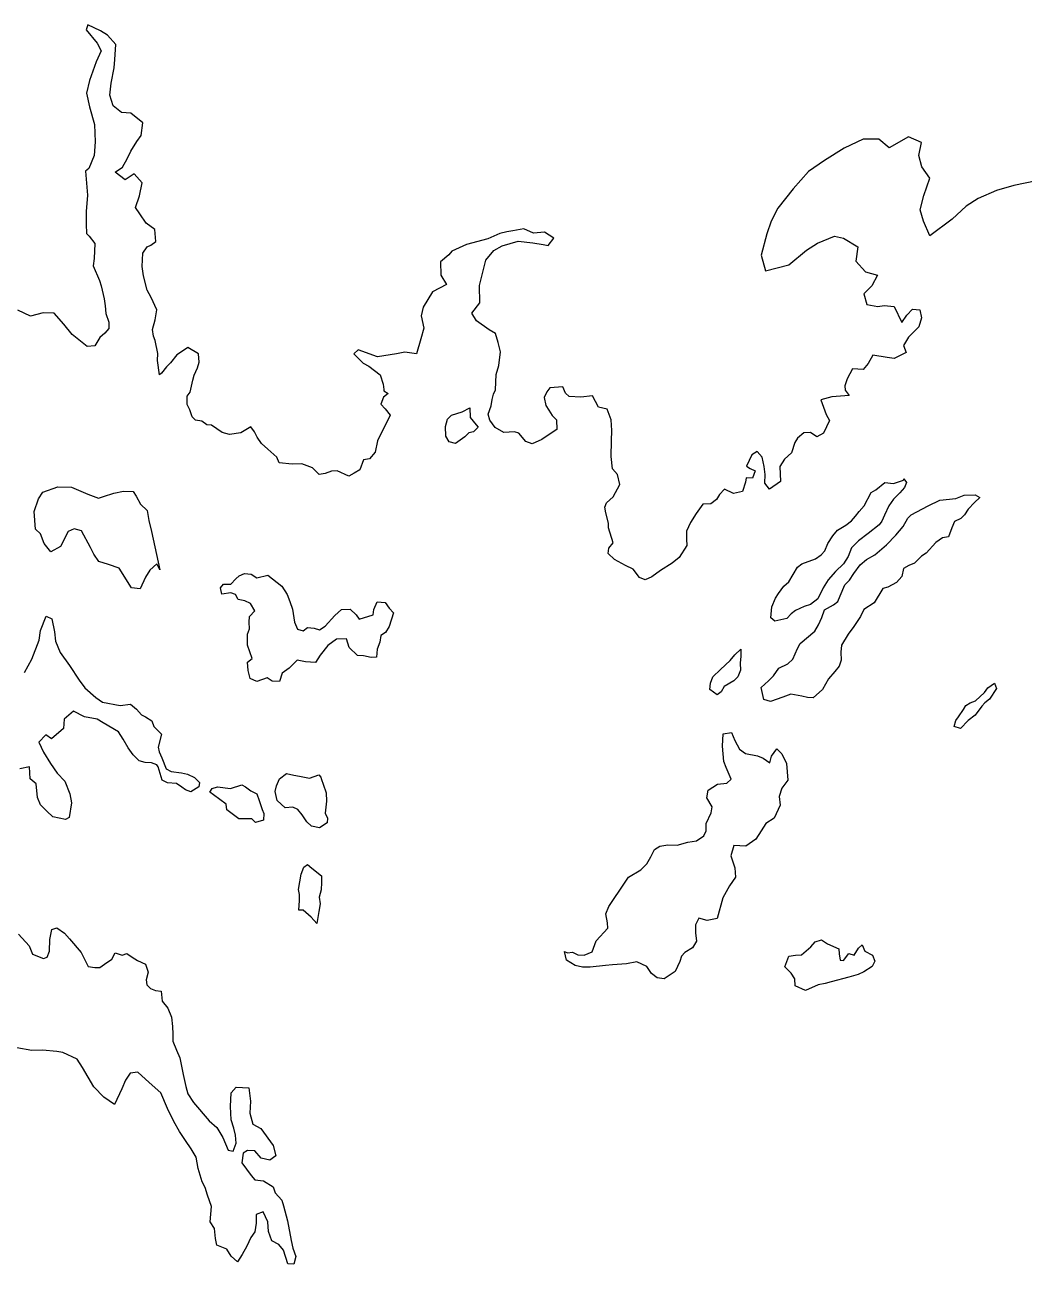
# Model space of a CAD drawing. Header units: inches. Extents: x 33.9 to 41.9, y -4.8 to 5.4.
# Drawn here: x 40.741 to 40.8079, y -2.3086 to -2.2257 of the extents above; entities that cross this region are included whole.
import ezdxf

# ---------------------------------------------------------------- set-up
doc = ezdxf.new("R2010")
doc.units = ezdxf.units.IN
doc.header["$MEASUREMENT"] = 0
doc.layers.add('Counties', color=7, linetype='Continuous')

msp = doc.modelspace()

# ---------------------------------------------------------------- linework, layer by layer
at = {"layer": 'Counties'}
for points in [[(40.808668, -2.236113), (40.807158, -2.236412), (40.80599, -2.236757), (40.804777, -2.237293), (40.803968, -2.237808), (40.803041, -2.238678), (40.801535, -2.239784), (40.801111, -2.238817), (40.80089, -2.238049), (40.80113, -2.237089), (40.801527, -2.235931), (40.801001, -2.235182), (40.800791, -2.234413), (40.800985, -2.233553), (40.800104, -2.233175), (40.798822, -2.23391), (40.798124, -2.23333), (40.797083, -2.233332), (40.795801, -2.233921), (40.794489, -2.234755), (40.793413, -2.235479), (40.792398, -2.236656), (40.791361, -2.237942), (40.790926, -2.238811), (40.790632, -2.239662), (40.790247, -2.241074), (40.790533, -2.24213), (40.792112, -2.241739), (40.793287, -2.240744), (40.79402, -2.240273), (40.79516, -2.239819), (40.795755, -2.239944), (40.796721, -2.240532), (40.796595, -2.241489), (40.797228, -2.242195), (40.798029, -2.24242), (40.797663, -2.243126), (40.797125, -2.243677), (40.797323, -2.244383), (40.798067, -2.244526), (40.798491, -2.244453), (40.799143, -2.244507), (40.799658, -2.245592), (40.79999, -2.245104), (40.800367, -2.244705), (40.800859, -2.24474), (40.800974, -2.245283), (40.800791, -2.24588), (40.800116, -2.246569), (40.799776, -2.24712), (40.799959, -2.247589), (40.799158, -2.248007), (40.798689, -2.247934), (40.797716, -2.247765), (40.797422, -2.248335), (40.797079, -2.248734), (40.79637, -2.248688), (40.796015, -2.24935), (40.795843, -2.249821), (40.795874, -2.250109), (40.796129, -2.250479), (40.794977, -2.250553), (40.794252, -2.250763), (40.794607, -2.251747), (40.794825, -2.252136), (40.79442, -2.252987), (40.79397, -2.253231), (40.793562, -2.252953), (40.793116, -2.252979), (40.792685, -2.253332), (40.792509, -2.253613), (40.792273, -2.254311), (40.791807, -2.254736), (40.791502, -2.255215), (40.79154, -2.256227), (40.790815, -2.256727), (40.790491, -2.256338), (40.790529, -2.255751), (40.790453, -2.255217), (40.790327, -2.254593), (40.789984, -2.254213), (40.789637, -2.25444), (40.789274, -2.25519), (40.789507, -2.255362), (40.789858, -2.255516), (40.789667, -2.256004), (40.789255, -2.255978), (40.789198, -2.256275), (40.788992, -2.256891), (40.788401, -2.257019), (40.787794, -2.256731), (40.787455, -2.257084), (40.787271, -2.257427), (40.786894, -2.257727), (40.786356, -2.257746), (40.78591, -2.258369), (40.785528, -2.258957), (40.785254, -2.259546), (40.78525, -2.260088), (40.785288, -2.260504), (40.784765, -2.261318), (40.784288, -2.26169), (40.783518, -2.26218), (40.782938, -2.262606), (40.782499, -2.262804), (40.782114, -2.262642), (40.781683, -2.2621), (40.781172, -2.261848), (40.780439, -2.26145), (40.780024, -2.261045), (40.780058, -2.260674), (40.78034, -2.260321), (40.780043, -2.259335), (40.780043, -2.259001), (40.779848, -2.258331), (40.779791, -2.257942), (40.779894, -2.257645), (40.780359, -2.257256), (40.780787, -2.256422), (40.780649, -2.255753), (40.780294, -2.255383), (40.780218, -2.254551), (40.780241, -2.253502), (40.78026, -2.252806), (40.780214, -2.2521), (40.779947, -2.251387), (40.779371, -2.251242), (40.778967, -2.250502), (40.778181, -2.250584), (40.777414, -2.25053), (40.777155, -2.250322), (40.776979, -2.249897), (40.776114, -2.249952), (40.775908, -2.250233), (40.775736, -2.250614), (40.775846, -2.251139), (40.776041, -2.251463), (40.776258, -2.251806), (40.776567, -2.252096), (40.77659, -2.252747), (40.776007, -2.253136), (40.775583, -2.253416), (40.774931, -2.253708), (40.774515, -2.253553), (40.774027, -2.253002), (40.773737, -2.252913), (40.773027, -2.252941), (40.772444, -2.252615), (40.772097, -2.252129), (40.771978, -2.25172), (40.772177, -2.251152), (40.772253, -2.250744), (40.772333, -2.250374), (40.77247, -2.250101), (40.772516, -2.249071), (40.772699, -2.248474), (40.77281, -2.247541), (40.77265, -2.246937), (40.772467, -2.24633), (40.772051, -2.246086), (40.771193, -2.245474), (40.770895, -2.244967), (40.771433, -2.24428), (40.771395, -2.243113), (40.771837, -2.241411), (40.772364, -2.240778), (40.772913, -2.240461), (40.773996, -2.240152), (40.774969, -2.240269), (40.775656, -2.240366), (40.775999, -2.240438), (40.776377, -2.23995), (40.775759, -2.239534), (40.775015, -2.239609), (40.774374, -2.239311), (40.77363, -2.239456), (40.77323, -2.239529), (40.772772, -2.239637), (40.771959, -2.239983), (40.770544, -2.240364), (40.76956, -2.240818), (40.769342, -2.241053), (40.768805, -2.241533), (40.768808, -2.242411), (40.769186, -2.243052), (40.768251, -2.243542), (40.767645, -2.244555), (40.767508, -2.245152), (40.767672, -2.245975), (40.767488, -2.246679), (40.767183, -2.247684), (40.766417, -2.247568), (40.765856, -2.247677), (40.764585, -2.247887), (40.763281, -2.24741), (40.763006, -2.247681), (40.763624, -2.248312), (40.764002, -2.24852), (40.76475, -2.249081), (40.764956, -2.249704), (40.765001, -2.250065), (40.765001, -2.250166), (40.765299, -2.250338), (40.76499, -2.250589), (40.764799, -2.25106), (40.765085, -2.251358), (40.765432, -2.251783), (40.764589, -2.253504), (40.764421, -2.254253), (40.764048, -2.254715), (40.763639, -2.25478), (40.763388, -2.25544), (40.763029, -2.255667), (40.762671, -2.255875), (40.761881, -2.255505), (40.761492, -2.255524), (40.761076, -2.255688), (40.760675, -2.25576), (40.760237, -2.255308), (40.75952, -2.255047), (40.758871, -2.255066), (40.757998, -2.254976), (40.757845, -2.254587), (40.757246, -2.254063), (40.756807, -2.253683), (40.756529, -2.25325), (40.756346, -2.252907), (40.756105, -2.252573), (40.755445, -2.252962), (40.754671, -2.25309), (40.754175, -2.252945), (40.753473, -2.252459), (40.753164, -2.252432), (40.752836, -2.252178), (40.752409, -2.252115), (40.752184, -2.25189), (40.752031, -2.251429), (40.751837, -2.251068), (40.751848, -2.250515), (40.752035, -2.250254), (40.752234, -2.249456), (40.752314, -2.249104), (40.752527, -2.248625), (40.752642, -2.248245), (40.752607, -2.247684), (40.751886, -2.247252), (40.751474, -2.247541), (40.751154, -2.247759), (40.750719, -2.248283), (40.750467, -2.248564), (40.750116, -2.248981), (40.74999, -2.249081), (40.749861, -2.248121), (40.749891, -2.24766), (40.749708, -2.246784), (40.749582, -2.246511), (40.749525, -2.246052), (40.749697, -2.245409), (40.749811, -2.24474), (40.749434, -2.243917), (40.74917, -2.243429), (40.74893, -2.24247), (40.748838, -2.241838), (40.74888, -2.240952), (40.749166, -2.240534), (40.749418, -2.240417), (40.749758, -2.240164), (40.749678, -2.239359), (40.749109, -2.238953), (40.748686, -2.23831), (40.748377, -2.237894), (40.748648, -2.237108), (40.748831, -2.236238), (40.748293, -2.235643), (40.74769, -2.236042), (40.747015, -2.235527), (40.747519, -2.235191), (40.747835, -2.234631), (40.748075, -2.234133), (40.748472, -2.23349), (40.748758, -2.233074), (40.748884, -2.232233), (40.748083, -2.231592), (40.747446, -2.231529), (40.746897, -2.231096), (40.746679, -2.230381), (40.746748, -2.229586), (40.746962, -2.228546), (40.746996, -2.227993), (40.747065, -2.22699), (40.746515, -2.226357), (40.746046, -2.226068), (40.745203, -2.225672), (40.745077, -2.226015), (40.745821, -2.2269), (40.746084, -2.227407), (40.745764, -2.228149), (40.74531, -2.229406), (40.745115, -2.230247), (40.745314, -2.231171), (40.745646, -2.232336), (40.74568, -2.233503), (40.745623, -2.234407), (40.74526, -2.235275), (40.745043, -2.235466), (40.74518, -2.237059), (40.745081, -2.238161), (40.745081, -2.239019), (40.745104, -2.239635), (40.745287, -2.239817), (40.745665, -2.240295), (40.745619, -2.241299), (40.74555, -2.241796), (40.745974, -2.242773), (40.746088, -2.243126), (40.746283, -2.244001), (40.746367, -2.244463), (40.746412, -2.244978), (40.746595, -2.245558), (40.746595, -2.245991), (40.746344, -2.2463), (40.746, -2.246588), (40.745672, -2.24715), (40.745146, -2.247187), (40.744154, -2.246391), (40.743582, -2.245697), (40.742945, -2.244974), (40.742201, -2.244938), (40.741369, -2.245155), (40.740503, -2.244759)], [(40.808668, -2.236113), (40.807158, -2.236412), (40.80599, -2.236757), (40.804777, -2.237293), (40.803968, -2.237808), (40.803041, -2.238678), (40.801535, -2.239784), (40.801111, -2.238817), (40.80089, -2.238049), (40.80113, -2.237089), (40.801527, -2.235931), (40.801001, -2.235182), (40.800791, -2.234413), (40.800985, -2.233553), (40.800104, -2.233175), (40.798822, -2.23391), (40.798124, -2.23333), (40.797083, -2.233332), (40.795801, -2.233921), (40.794489, -2.234755), (40.793413, -2.235479), (40.792398, -2.236656), (40.791361, -2.237942), (40.790926, -2.238811), (40.790632, -2.239662), (40.790247, -2.241074), (40.790533, -2.24213), (40.792112, -2.241739), (40.793287, -2.240744), (40.79402, -2.240273), (40.79516, -2.239819), (40.795755, -2.239944), (40.796721, -2.240532), (40.796595, -2.241489), (40.797228, -2.242195), (40.798029, -2.24242), (40.797663, -2.243126), (40.797125, -2.243677), (40.797323, -2.244383), (40.798067, -2.244526), (40.798491, -2.244453), (40.799143, -2.244507), (40.799658, -2.245592), (40.79999, -2.245104), (40.800367, -2.244705), (40.800859, -2.24474), (40.800974, -2.245283), (40.800791, -2.24588), (40.800116, -2.246569), (40.799776, -2.24712), (40.799959, -2.247589), (40.799158, -2.248007), (40.798689, -2.247934), (40.797716, -2.247765), (40.797422, -2.248335), (40.797079, -2.248734), (40.79637, -2.248688), (40.796015, -2.24935), (40.795843, -2.249821), (40.795874, -2.250109), (40.796129, -2.250479), (40.794977, -2.250553), (40.794252, -2.250763), (40.794607, -2.251747), (40.794825, -2.252136), (40.79442, -2.252987), (40.79397, -2.253231), (40.793562, -2.252953), (40.793116, -2.252979), (40.792685, -2.253332), (40.792509, -2.253613), (40.792273, -2.254311), (40.791807, -2.254736), (40.791502, -2.255215), (40.79154, -2.256227), (40.790815, -2.256727), (40.790491, -2.256338), (40.790529, -2.255751), (40.790453, -2.255217), (40.790327, -2.254593), (40.789984, -2.254213), (40.789637, -2.25444), (40.789274, -2.25519), (40.789507, -2.255362), (40.789858, -2.255516), (40.789667, -2.256004), (40.789255, -2.255978), (40.789198, -2.256275), (40.788992, -2.256891), (40.788401, -2.257019), (40.787794, -2.256731), (40.787455, -2.257084), (40.787271, -2.257427), (40.786894, -2.257727), (40.786356, -2.257746), (40.78591, -2.258369), (40.785528, -2.258957), (40.785254, -2.259546), (40.78525, -2.260088), (40.785288, -2.260504), (40.784765, -2.261318), (40.784288, -2.26169), (40.783518, -2.26218), (40.782938, -2.262606), (40.782499, -2.262804), (40.782114, -2.262642), (40.781683, -2.2621), (40.781172, -2.261848), (40.780439, -2.26145), (40.780024, -2.261045), (40.780058, -2.260674), (40.78034, -2.260321), (40.780043, -2.259335), (40.780043, -2.259001), (40.779848, -2.258331), (40.779791, -2.257942), (40.779894, -2.257645), (40.780359, -2.257256), (40.780787, -2.256422), (40.780649, -2.255753), (40.780294, -2.255383), (40.780218, -2.254551), (40.780241, -2.253502), (40.78026, -2.252806), (40.780214, -2.2521), (40.779947, -2.251387), (40.779371, -2.251242), (40.778967, -2.250502), (40.778181, -2.250584), (40.777414, -2.25053), (40.777155, -2.250322), (40.776979, -2.249897), (40.776114, -2.249952), (40.775908, -2.250233), (40.775736, -2.250614), (40.775846, -2.251139), (40.776041, -2.251463), (40.776258, -2.251806), (40.776567, -2.252096), (40.77659, -2.252747), (40.776007, -2.253136), (40.775583, -2.253416), (40.774931, -2.253708), (40.774515, -2.253553), (40.774027, -2.253002), (40.773737, -2.252913), (40.773027, -2.252941), (40.772444, -2.252615), (40.772097, -2.252129), (40.771978, -2.25172), (40.772177, -2.251152), (40.772253, -2.250744), (40.772333, -2.250374), (40.77247, -2.250101), (40.772516, -2.249071), (40.772699, -2.248474), (40.77281, -2.247541), (40.77265, -2.246937), (40.772467, -2.24633), (40.772051, -2.246086), (40.771193, -2.245474), (40.770895, -2.244967), (40.771433, -2.24428), (40.771395, -2.243113), (40.771837, -2.241411), (40.772364, -2.240778), (40.772913, -2.240461), (40.773996, -2.240152), (40.774969, -2.240269), (40.775656, -2.240366), (40.775999, -2.240438), (40.776377, -2.23995), (40.775759, -2.239534), (40.775015, -2.239609), (40.774374, -2.239311), (40.77363, -2.239456), (40.77323, -2.239529), (40.772772, -2.239637), (40.771959, -2.239983), (40.770544, -2.240364), (40.76956, -2.240818), (40.769342, -2.241053), (40.768805, -2.241533), (40.768808, -2.242411), (40.769186, -2.243052), (40.768251, -2.243542), (40.767645, -2.244555), (40.767508, -2.245152), (40.767672, -2.245975), (40.767488, -2.246679), (40.767183, -2.247684), (40.766417, -2.247568), (40.765856, -2.247677), (40.764585, -2.247887), (40.763281, -2.24741), (40.763006, -2.247681), (40.763624, -2.248312), (40.764002, -2.24852), (40.76475, -2.249081), (40.764956, -2.249704), (40.765001, -2.250065), (40.765001, -2.250166), (40.765299, -2.250338), (40.76499, -2.250589), (40.764799, -2.25106), (40.765085, -2.251358), (40.765432, -2.251783), (40.764589, -2.253504), (40.764421, -2.254253), (40.764048, -2.254715), (40.763639, -2.25478), (40.763388, -2.25544), (40.763029, -2.255667), (40.762671, -2.255875), (40.761881, -2.255505), (40.761492, -2.255524), (40.761076, -2.255688), (40.760675, -2.25576), (40.760237, -2.255308), (40.75952, -2.255047), (40.758871, -2.255066), (40.757998, -2.254976), (40.757845, -2.254587), (40.757246, -2.254063), (40.756807, -2.253683), (40.756529, -2.25325), (40.756346, -2.252907), (40.756105, -2.252573), (40.755445, -2.252962), (40.754671, -2.25309), (40.754175, -2.252945), (40.753473, -2.252459), (40.753164, -2.252432), (40.752836, -2.252178), (40.752409, -2.252115), (40.752184, -2.25189), (40.752031, -2.251429), (40.751837, -2.251068), (40.751848, -2.250515), (40.752035, -2.250254), (40.752234, -2.249456), (40.752314, -2.249104), (40.752527, -2.248625), (40.752642, -2.248245), (40.752607, -2.247684), (40.751886, -2.247252), (40.751474, -2.247541), (40.751154, -2.247759), (40.750719, -2.248283), (40.750467, -2.248564), (40.750116, -2.248981), (40.74999, -2.249081), (40.749861, -2.248121), (40.749891, -2.24766), (40.749708, -2.246784), (40.749582, -2.246511), (40.749525, -2.246052), (40.749697, -2.245409), (40.749811, -2.24474), (40.749434, -2.243917), (40.74917, -2.243429), (40.74893, -2.24247), (40.748838, -2.241838), (40.74888, -2.240952), (40.749166, -2.240534), (40.749418, -2.240417), (40.749758, -2.240164), (40.749678, -2.239359), (40.749109, -2.238953), (40.748686, -2.23831), (40.748377, -2.237894), (40.748648, -2.237108), (40.748831, -2.236238), (40.748293, -2.235643), (40.74769, -2.236042), (40.747015, -2.235527), (40.747519, -2.235191), (40.747835, -2.234631), (40.748075, -2.234133), (40.748472, -2.23349), (40.748758, -2.233074), (40.748884, -2.232233), (40.748083, -2.231592), (40.747446, -2.231529), (40.746897, -2.231096), (40.746679, -2.230381), (40.746748, -2.229586), (40.746962, -2.228546), (40.746996, -2.227993), (40.747065, -2.22699), (40.746515, -2.226357), (40.746046, -2.226068), (40.745203, -2.225672), (40.745077, -2.226015), (40.745821, -2.2269), (40.746084, -2.227407), (40.745764, -2.228149), (40.74531, -2.229406), (40.745115, -2.230247), (40.745314, -2.231171), (40.745646, -2.232336), (40.74568, -2.233503), (40.745623, -2.234407), (40.74526, -2.235275), (40.745043, -2.235466), (40.74518, -2.237059), (40.745081, -2.238161), (40.745081, -2.239019), (40.745104, -2.239635), (40.745287, -2.239817), (40.745665, -2.240295), (40.745619, -2.241299), (40.74555, -2.241796), (40.745974, -2.242773), (40.746088, -2.243126), (40.746283, -2.244001), (40.746367, -2.244463), (40.746412, -2.244978), (40.746595, -2.245558), (40.746595, -2.245991), (40.746344, -2.2463), (40.746, -2.246588), (40.745672, -2.24715), (40.745146, -2.247187), (40.744154, -2.246391), (40.743582, -2.245697), (40.742945, -2.244974), (40.742201, -2.244938), (40.741369, -2.245155), (40.740503, -2.244759)], [(40.740965, -2.269005), (40.741449, -2.268118), (40.741934, -2.266834), (40.742037, -2.266201), (40.742399, -2.265223), (40.742796, -2.265421), (40.74296, -2.266281), (40.743029, -2.266914), (40.743341, -2.267673), (40.743963, -2.268541), (40.744627, -2.269506), (40.744993, -2.270021), (40.745733, -2.270672), (40.746172, -2.270979), (40.747366, -2.271204), (40.748041, -2.271122), (40.748453, -2.271465), (40.748777, -2.271845), (40.749048, -2.271961), (40.749475, -2.272232), (40.749605, -2.272604), (40.750132, -2.273119), (40.749895, -2.273996), (40.749975, -2.274303), (40.750139, -2.27471), (40.750437, -2.275442), (40.750776, -2.275623), (40.751474, -2.275713), (40.751867, -2.275793), (40.752333, -2.276028), (40.752665, -2.276352), (40.75263, -2.276661), (40.752092, -2.276995), (40.751722, -2.276861), (40.751486, -2.27667), (40.751123, -2.276426), (40.750528, -2.276382), (40.750166, -2.276194), (40.749914, -2.275307), (40.749804, -2.275171), (40.749453, -2.275036), (40.749044, -2.275028), (40.748625, -2.274902), (40.74822, -2.274504), (40.7479, -2.274035), (40.747557, -2.273464), (40.747248, -2.272968), (40.746233, -2.272364), (40.745817, -2.27212), (40.744967, -2.271967), (40.744242, -2.271587), (40.743605, -2.272131), (40.743559, -2.272747), (40.742758, -2.273434), (40.742384, -2.273172), (40.741919, -2.273653), (40.742224, -2.27433), (40.742701, -2.275099), (40.743155, -2.27574), (40.743654, -2.276264), (40.744001, -2.277122), (40.744104, -2.277719), (40.743959, -2.278706), (40.743692, -2.278833), (40.742865, -2.278662), (40.74246, -2.278273), (40.742025, -2.277849), (40.741831, -2.277361), (40.741747, -2.276457), (40.741331, -2.276114), (40.741304, -2.275309), (40.740648, -2.275454)], [(40.740965, -2.269005), (40.741449, -2.268118), (40.741934, -2.266834), (40.742037, -2.266201), (40.742399, -2.265223), (40.742796, -2.265421), (40.74296, -2.266281), (40.743029, -2.266914), (40.743341, -2.267673), (40.743963, -2.268541), (40.744627, -2.269506), (40.744993, -2.270021), (40.745733, -2.270672), (40.746172, -2.270979), (40.747366, -2.271204), (40.748041, -2.271122), (40.748453, -2.271465), (40.748777, -2.271845), (40.749048, -2.271961), (40.749475, -2.272232), (40.749605, -2.272604), (40.750132, -2.273119), (40.749895, -2.273996), (40.749975, -2.274303), (40.750139, -2.27471), (40.750437, -2.275442), (40.750776, -2.275623), (40.751474, -2.275713), (40.751867, -2.275793), (40.752333, -2.276028), (40.752665, -2.276352), (40.75263, -2.276661), (40.752092, -2.276995), (40.751722, -2.276861), (40.751486, -2.27667), (40.751123, -2.276426), (40.750528, -2.276382), (40.750166, -2.276194), (40.749914, -2.275307), (40.749804, -2.275171), (40.749453, -2.275036), (40.749044, -2.275028), (40.748625, -2.274902), (40.74822, -2.274504), (40.7479, -2.274035), (40.747557, -2.273464), (40.747248, -2.272968), (40.746233, -2.272364), (40.745817, -2.27212), (40.744967, -2.271967), (40.744242, -2.271587), (40.743605, -2.272131), (40.743559, -2.272747), (40.742758, -2.273434), (40.742384, -2.273172), (40.741919, -2.273653), (40.742224, -2.27433), (40.742701, -2.275099), (40.743155, -2.27574), (40.743654, -2.276264), (40.744001, -2.277122), (40.744104, -2.277719), (40.743959, -2.278706), (40.743692, -2.278833), (40.742865, -2.278662), (40.74246, -2.278273), (40.742025, -2.277849), (40.741831, -2.277361), (40.741747, -2.276457), (40.741331, -2.276114), (40.741304, -2.275309), (40.740648, -2.275454)], [(40.740557, -2.286514), (40.741274, -2.287283), (40.741488, -2.287844), (40.742224, -2.288141), (40.742476, -2.28804), (40.742632, -2.287651), (40.742662, -2.286865), (40.742788, -2.286205), (40.743113, -2.286077), (40.743639, -2.286448), (40.743963, -2.28681), (40.744741, -2.287739), (40.745016, -2.288263), (40.745214, -2.288679), (40.745668, -2.288733), (40.745989, -2.288742), (40.746302, -2.288506), (40.746809, -2.288189), (40.747023, -2.287746), (40.747488, -2.287918), (40.747797, -2.28779), (40.748159, -2.288042), (40.748518, -2.28826), (40.749048, -2.288521), (40.749243, -2.289055), (40.749098, -2.289553), (40.749147, -2.289896), (40.749392, -2.290131), (40.74972, -2.290276), (40.750109, -2.290329), (40.750181, -2.290998), (40.750555, -2.291449), (40.750803, -2.292065), (40.750872, -2.292679), (40.750891, -2.293194), (40.750883, -2.293674), (40.751131, -2.29427), (40.751345, -2.294777), (40.751577, -2.295898), (40.751757, -2.296703), (40.751898, -2.297199), (40.75226, -2.29777), (40.753309, -2.298998), (40.753839, -2.29945), (40.754229, -2.300117), (40.754591, -2.300949), (40.754927, -2.301031), (40.755121, -2.300478), (40.755083, -2.299963), (40.754961, -2.299494), (40.754793, -2.298933), (40.754751, -2.298046), (40.754778, -2.297115), (40.755129, -2.296734), (40.755964, -2.296797), (40.756086, -2.297684), (40.756048, -2.298479), (40.756235, -2.299219), (40.756781, -2.2995), (40.757589, -2.300655), (40.757772, -2.301325), (40.757368, -2.301615), (40.756792, -2.301481), (40.756376, -2.300993), (40.755884, -2.300983), (40.755583, -2.301157), (40.755503, -2.301807), (40.756136, -2.302656), (40.756365, -2.302946), (40.75696, -2.303009), (40.757605, -2.303415), (40.757742, -2.303802), (40.758173, -2.3043), (40.758287, -2.304689), (40.758554, -2.305683), (40.758802, -2.306995), (40.758913, -2.30751), (40.759104, -2.308062), (40.758974, -2.308586), (40.758574, -2.308569), (40.75828, -2.307646), (40.757978, -2.307257), (40.757502, -2.307014), (40.757277, -2.306408), (40.757238, -2.30574), (40.756918, -2.305071), (40.756456, -2.305269), (40.756453, -2.30584), (40.756372, -2.30641), (40.756098, -2.306808), (40.755846, -2.307369), (40.755533, -2.307947), (40.75522, -2.308418), (40.754782, -2.308048), (40.754492, -2.307579), (40.753832, -2.307318), (40.753748, -2.306856), (40.753668, -2.306206), (40.753378, -2.305761), (40.753466, -2.304731), (40.753199, -2.303963), (40.753057, -2.303465), (40.752848, -2.303085), (40.752577, -2.302181), (40.752436, -2.301422), (40.752119, -2.300861), (40.751734, -2.30031), (40.751333, -2.299706), (40.750944, -2.299028), (40.750525, -2.298168), (40.750082, -2.297129), (40.749296, -2.296425), (40.748537, -2.295738), (40.748034, -2.295813), (40.747713, -2.296282), (40.747461, -2.296862), (40.746973, -2.297903), (40.746264, -2.297415), (40.745596, -2.296728), (40.744833, -2.295427), (40.744493, -2.294876), (40.743521, -2.294434), (40.743113, -2.294361), (40.742167, -2.294264), (40.741457, -2.2943), (40.740446, -2.294104)], [(40.740557, -2.286514), (40.741274, -2.287283), (40.741488, -2.287844), (40.742224, -2.288141), (40.742476, -2.28804), (40.742632, -2.287651), (40.742662, -2.286865), (40.742788, -2.286205), (40.743113, -2.286077), (40.743639, -2.286448), (40.743963, -2.28681), (40.744741, -2.287739), (40.745016, -2.288263), (40.745214, -2.288679), (40.745668, -2.288733), (40.745989, -2.288742), (40.746302, -2.288506), (40.746809, -2.288189), (40.747023, -2.287746), (40.747488, -2.287918), (40.747797, -2.28779), (40.748159, -2.288042), (40.748518, -2.28826), (40.749048, -2.288521), (40.749243, -2.289055), (40.749098, -2.289553), (40.749147, -2.289896), (40.749392, -2.290131), (40.74972, -2.290276), (40.750109, -2.290329), (40.750181, -2.290998), (40.750555, -2.291449), (40.750803, -2.292065), (40.750872, -2.292679), (40.750891, -2.293194), (40.750883, -2.293674), (40.751131, -2.29427), (40.751345, -2.294777), (40.751577, -2.295898), (40.751757, -2.296703), (40.751898, -2.297199), (40.75226, -2.29777), (40.753309, -2.298998), (40.753839, -2.29945), (40.754229, -2.300117), (40.754591, -2.300949), (40.754927, -2.301031), (40.755121, -2.300478), (40.755083, -2.299963), (40.754961, -2.299494), (40.754793, -2.298933), (40.754751, -2.298046), (40.754778, -2.297115), (40.755129, -2.296734), (40.755964, -2.296797), (40.756086, -2.297684), (40.756048, -2.298479), (40.756235, -2.299219), (40.756781, -2.2995), (40.757589, -2.300655), (40.757772, -2.301325), (40.757368, -2.301615), (40.756792, -2.301481), (40.756376, -2.300993), (40.755884, -2.300983), (40.755583, -2.301157), (40.755503, -2.301807), (40.756136, -2.302656), (40.756365, -2.302946), (40.75696, -2.303009), (40.757605, -2.303415), (40.757742, -2.303802), (40.758173, -2.3043), (40.758287, -2.304689), (40.758554, -2.305683), (40.758802, -2.306995), (40.758913, -2.30751), (40.759104, -2.308062), (40.758974, -2.308586), (40.758574, -2.308569), (40.75828, -2.307646), (40.757978, -2.307257), (40.757502, -2.307014), (40.757277, -2.306408), (40.757238, -2.30574), (40.756918, -2.305071), (40.756456, -2.305269), (40.756453, -2.30584), (40.756372, -2.30641), (40.756098, -2.306808), (40.755846, -2.307369), (40.755533, -2.307947), (40.75522, -2.308418), (40.754782, -2.308048), (40.754492, -2.307579), (40.753832, -2.307318), (40.753748, -2.306856), (40.753668, -2.306206), (40.753378, -2.305761), (40.753466, -2.304731), (40.753199, -2.303963), (40.753057, -2.303465), (40.752848, -2.303085), (40.752577, -2.302181), (40.752436, -2.301422), (40.752119, -2.300861), (40.751734, -2.30031), (40.751333, -2.299706), (40.750944, -2.299028), (40.750525, -2.298168), (40.750082, -2.297129), (40.749296, -2.296425), (40.748537, -2.295738), (40.748034, -2.295813), (40.747713, -2.296282), (40.747461, -2.296862), (40.746973, -2.297903), (40.746264, -2.297415), (40.745596, -2.296728), (40.744833, -2.295427), (40.744493, -2.294876), (40.743521, -2.294434), (40.743113, -2.294361), (40.742167, -2.294264), (40.741457, -2.2943), (40.740446, -2.294104)]]:
    msp.add_lwpolyline(points, dxfattribs=at)
for points in [[(40.770433, -2.253242), (40.769796, -2.253687), (40.769381, -2.253561), (40.769148, -2.253181), (40.76914, -2.252556), (40.769258, -2.25205), (40.769537, -2.251787), (40.770235, -2.251553), (40.770765, -2.251307), (40.770788, -2.251949), (40.771177, -2.252436), (40.771322, -2.252581), (40.770994, -2.252907), (40.770685, -2.252979)], [(40.770433, -2.253242), (40.769796, -2.253687), (40.769381, -2.253561), (40.769148, -2.253181), (40.76914, -2.252556), (40.769258, -2.25205), (40.769537, -2.251787), (40.770235, -2.251553), (40.770765, -2.251307), (40.770788, -2.251949), (40.771177, -2.252436), (40.771322, -2.252581), (40.770994, -2.252907), (40.770685, -2.252979)], [(40.799978, -2.25629), (40.799841, -2.256624), (40.799524, -2.256977), (40.799105, -2.257412), (40.7988, -2.257847), (40.798502, -2.25848), (40.79833, -2.258888), (40.798147, -2.259113), (40.797422, -2.259703), (40.796755, -2.260183), (40.796289, -2.260662), (40.796083, -2.261251), (40.795767, -2.26174), (40.795225, -2.262255), (40.794741, -2.262798), (40.794405, -2.263332), (40.794043, -2.264084), (40.793543, -2.264456), (40.793123, -2.264591), (40.79254, -2.264864), (40.792261, -2.265081), (40.791964, -2.265388), (40.791159, -2.26557), (40.790888, -2.265335), (40.790964, -2.264603), (40.791208, -2.264032), (40.791414, -2.263725), (40.791761, -2.263237), (40.792105, -2.262938), (40.792688, -2.261961), (40.792967, -2.261734), (40.793894, -2.261389), (40.794271, -2.261135), (40.794516, -2.260864), (40.794703, -2.260374), (40.79505, -2.25985), (40.79537, -2.259489), (40.795908, -2.259153), (40.796286, -2.258863), (40.796572, -2.258537), (40.796812, -2.258228), (40.79714, -2.257858), (40.797613, -2.256962), (40.797926, -2.256781), (40.798517, -2.2563), (40.799112, -2.256363), (40.79978, -2.256126), (40.799788, -2.256046)], [(40.799978, -2.25629), (40.799841, -2.256624), (40.799524, -2.256977), (40.799105, -2.257412), (40.7988, -2.257847), (40.798502, -2.25848), (40.79833, -2.258888), (40.798147, -2.259113), (40.797422, -2.259703), (40.796755, -2.260183), (40.796289, -2.260662), (40.796083, -2.261251), (40.795767, -2.26174), (40.795225, -2.262255), (40.794741, -2.262798), (40.794405, -2.263332), (40.794043, -2.264084), (40.793543, -2.264456), (40.793123, -2.264591), (40.79254, -2.264864), (40.792261, -2.265081), (40.791964, -2.265388), (40.791159, -2.26557), (40.790888, -2.265335), (40.790964, -2.264603), (40.791208, -2.264032), (40.791414, -2.263725), (40.791761, -2.263237), (40.792105, -2.262938), (40.792688, -2.261961), (40.792967, -2.261734), (40.793894, -2.261389), (40.794271, -2.261135), (40.794516, -2.260864), (40.794703, -2.260374), (40.79505, -2.25985), (40.79537, -2.259489), (40.795908, -2.259153), (40.796286, -2.258863), (40.796572, -2.258537), (40.796812, -2.258228), (40.79714, -2.257858), (40.797613, -2.256962), (40.797926, -2.256781), (40.798517, -2.2563), (40.799112, -2.256363), (40.79978, -2.256126), (40.799788, -2.256046)], [(40.745192, -2.25708), (40.745916, -2.257341), (40.746252, -2.257233), (40.746939, -2.257015), (40.74758, -2.256878), (40.74822, -2.256897), (40.748442, -2.257212), (40.748728, -2.257736), (40.749163, -2.258169), (40.749285, -2.258839), (40.749453, -2.259562), (40.750021, -2.26214), (40.749819, -2.261732), (40.749353, -2.26215), (40.749048, -2.262629), (40.748701, -2.263407), (40.74811, -2.263344), (40.747293, -2.262016), (40.74658, -2.261772), (40.745932, -2.261566), (40.745588, -2.261078), (40.745382, -2.260643), (40.744776, -2.259514), (40.744291, -2.259388), (40.743876, -2.25956), (40.743364, -2.260582), (40.742727, -2.260927), (40.742273, -2.260376), (40.742037, -2.259716), (40.74169, -2.259418), (40.74161, -2.258234), (40.741888, -2.257383), (40.742197, -2.256939), (40.743185, -2.256577), (40.744097, -2.256594)], [(40.745192, -2.25708), (40.745916, -2.257341), (40.746252, -2.257233), (40.746939, -2.257015), (40.74758, -2.256878), (40.74822, -2.256897), (40.748442, -2.257212), (40.748728, -2.257736), (40.749163, -2.258169), (40.749285, -2.258839), (40.749453, -2.259562), (40.750021, -2.26214), (40.749819, -2.261732), (40.749353, -2.26215), (40.749048, -2.262629), (40.748701, -2.263407), (40.74811, -2.263344), (40.747293, -2.262016), (40.74658, -2.261772), (40.745932, -2.261566), (40.745588, -2.261078), (40.745382, -2.260643), (40.744776, -2.259514), (40.744291, -2.259388), (40.743876, -2.25956), (40.743364, -2.260582), (40.742727, -2.260927), (40.742273, -2.260376), (40.742037, -2.259716), (40.74169, -2.259418), (40.74161, -2.258234), (40.741888, -2.257383), (40.742197, -2.256939), (40.743185, -2.256577), (40.744097, -2.256594)], [(40.794359, -2.270142), (40.793726, -2.270695), (40.79336, -2.270678), (40.792971, -2.270588), (40.792231, -2.270452), (40.791693, -2.270662), (40.790876, -2.270943), (40.790438, -2.270817), (40.790251, -2.270002), (40.790739, -2.26956), (40.791067, -2.269224), (40.79143, -2.268717), (40.792025, -2.268417), (40.792379, -2.26812), (40.792685, -2.267395), (40.792868, -2.267052), (40.793833, -2.266228), (40.794092, -2.26582), (40.794306, -2.265331), (40.794481, -2.264807), (40.795088, -2.264471), (40.795389, -2.264244), (40.795534, -2.263884), (40.795851, -2.263142), (40.796171, -2.262815), (40.796453, -2.262371), (40.796881, -2.26181), (40.7973, -2.261438), (40.797861, -2.261131), (40.798639, -2.260469), (40.799257, -2.259809), (40.799761, -2.259237), (40.800074, -2.258669), (40.800295, -2.258451), (40.801428, -2.257862), (40.802217, -2.257481), (40.803286, -2.257353), (40.803827, -2.257145), (40.804571, -2.257126), (40.804873, -2.257288), (40.804529, -2.257631), (40.804098, -2.258066), (40.80385, -2.258465), (40.803606, -2.258692), (40.803179, -2.25889), (40.802999, -2.259325), (40.802782, -2.259932), (40.802374, -2.259995), (40.801928, -2.260303), (40.801298, -2.261009), (40.800974, -2.261217), (40.800501, -2.261698), (40.800138, -2.261843), (40.799768, -2.262051), (40.799662, -2.262585), (40.799299, -2.262983), (40.798738, -2.2633), (40.798388, -2.263382), (40.797815, -2.264332), (40.797132, -2.264795), (40.796907, -2.265257), (40.796453, -2.265926), (40.796072, -2.266441), (40.795626, -2.267166), (40.795588, -2.267635), (40.795607, -2.268179), (40.795469, -2.268585), (40.795176, -2.26893), (40.79476, -2.269436)], [(40.794359, -2.270142), (40.793726, -2.270695), (40.79336, -2.270678), (40.792971, -2.270588), (40.792231, -2.270452), (40.791693, -2.270662), (40.790876, -2.270943), (40.790438, -2.270817), (40.790251, -2.270002), (40.790739, -2.26956), (40.791067, -2.269224), (40.79143, -2.268717), (40.792025, -2.268417), (40.792379, -2.26812), (40.792685, -2.267395), (40.792868, -2.267052), (40.793833, -2.266228), (40.794092, -2.26582), (40.794306, -2.265331), (40.794481, -2.264807), (40.795088, -2.264471), (40.795389, -2.264244), (40.795534, -2.263884), (40.795851, -2.263142), (40.796171, -2.262815), (40.796453, -2.262371), (40.796881, -2.26181), (40.7973, -2.261438), (40.797861, -2.261131), (40.798639, -2.260469), (40.799257, -2.259809), (40.799761, -2.259237), (40.800074, -2.258669), (40.800295, -2.258451), (40.801428, -2.257862), (40.802217, -2.257481), (40.803286, -2.257353), (40.803827, -2.257145), (40.804571, -2.257126), (40.804873, -2.257288), (40.804529, -2.257631), (40.804098, -2.258066), (40.80385, -2.258465), (40.803606, -2.258692), (40.803179, -2.25889), (40.802999, -2.259325), (40.802782, -2.259932), (40.802374, -2.259995), (40.801928, -2.260303), (40.801298, -2.261009), (40.800974, -2.261217), (40.800501, -2.261698), (40.800138, -2.261843), (40.799768, -2.262051), (40.799662, -2.262585), (40.799299, -2.262983), (40.798738, -2.2633), (40.798388, -2.263382), (40.797815, -2.264332), (40.797132, -2.264795), (40.796907, -2.265257), (40.796453, -2.265926), (40.796072, -2.266441), (40.795626, -2.267166), (40.795588, -2.267635), (40.795607, -2.268179), (40.795469, -2.268585), (40.795176, -2.26893), (40.79476, -2.269436)], [(40.756121, -2.262421), (40.756495, -2.262674), (40.757242, -2.262491), (40.758173, -2.263233), (40.758524, -2.263794), (40.758722, -2.264244), (40.75889, -2.264761), (40.759035, -2.265629), (40.759222, -2.266108), (40.759615, -2.266224), (40.759893, -2.265989), (40.76034, -2.266033), (40.760698, -2.266151), (40.761068, -2.265898), (40.761717, -2.2652), (40.762171, -2.264784), (40.762743, -2.264755), (40.763155, -2.265144), (40.76335, -2.265432), (40.764288, -2.265142), (40.764341, -2.26478), (40.764566, -2.264265), (40.765093, -2.264328), (40.765368, -2.264688), (40.765654, -2.265015), (40.765356, -2.265919), (40.765108, -2.266335), (40.764803, -2.266516), (40.76473, -2.26697), (40.764563, -2.267448), (40.764502, -2.267982), (40.764158, -2.268009), (40.763651, -2.267893), (40.76325, -2.267857), (40.762693, -2.267324), (40.762503, -2.266745), (40.761827, -2.266764), (40.761263, -2.267199), (40.760736, -2.267832), (40.760431, -2.268339), (40.759768, -2.268295), (40.759203, -2.268187), (40.758673, -2.268723), (40.758204, -2.269056), (40.758028, -2.2696), (40.757536, -2.269583), (40.757189, -2.269356), (40.75651, -2.269602), (40.756056, -2.269403), (40.755922, -2.26886), (40.75588, -2.268318), (40.756182, -2.268074), (40.755877, -2.26717), (40.755884, -2.266445), (40.75601, -2.266085), (40.755983, -2.265633), (40.756014, -2.265261), (40.756369, -2.264881), (40.756086, -2.264393), (40.755713, -2.264204), (40.755266, -2.264112), (40.755072, -2.263788), (40.754759, -2.26367), (40.754156, -2.263754), (40.754072, -2.26334), (40.754282, -2.263102), (40.754759, -2.263083), (40.755091, -2.262739), (40.755323, -2.262531), (40.755686, -2.262386)], [(40.756121, -2.262421), (40.756495, -2.262674), (40.757242, -2.262491), (40.758173, -2.263233), (40.758524, -2.263794), (40.758722, -2.264244), (40.75889, -2.264761), (40.759035, -2.265629), (40.759222, -2.266108), (40.759615, -2.266224), (40.759893, -2.265989), (40.76034, -2.266033), (40.760698, -2.266151), (40.761068, -2.265898), (40.761717, -2.2652), (40.762171, -2.264784), (40.762743, -2.264755), (40.763155, -2.265144), (40.76335, -2.265432), (40.764288, -2.265142), (40.764341, -2.26478), (40.764566, -2.264265), (40.765093, -2.264328), (40.765368, -2.264688), (40.765654, -2.265015), (40.765356, -2.265919), (40.765108, -2.266335), (40.764803, -2.266516), (40.76473, -2.26697), (40.764563, -2.267448), (40.764502, -2.267982), (40.764158, -2.268009), (40.763651, -2.267893), (40.76325, -2.267857), (40.762693, -2.267324), (40.762503, -2.266745), (40.761827, -2.266764), (40.761263, -2.267199), (40.760736, -2.267832), (40.760431, -2.268339), (40.759768, -2.268295), (40.759203, -2.268187), (40.758673, -2.268723), (40.758204, -2.269056), (40.758028, -2.2696), (40.757536, -2.269583), (40.757189, -2.269356), (40.75651, -2.269602), (40.756056, -2.269403), (40.755922, -2.26886), (40.75588, -2.268318), (40.756182, -2.268074), (40.755877, -2.26717), (40.755884, -2.266445), (40.75601, -2.266085), (40.755983, -2.265633), (40.756014, -2.265261), (40.756369, -2.264881), (40.756086, -2.264393), (40.755713, -2.264204), (40.755266, -2.264112), (40.755072, -2.263788), (40.754759, -2.26367), (40.754156, -2.263754), (40.754072, -2.26334), (40.754282, -2.263102), (40.754759, -2.263083), (40.755091, -2.262739), (40.755323, -2.262531), (40.755686, -2.262386)], [(40.787573, -2.270306), (40.787306, -2.270494), (40.786825, -2.270134), (40.786856, -2.269726), (40.787024, -2.269283), (40.787523, -2.268812), (40.788187, -2.268196), (40.788492, -2.267826), (40.788881, -2.267435), (40.788897, -2.267906), (40.788855, -2.268387), (40.78887, -2.268839), (40.788683, -2.269291), (40.788427, -2.269554), (40.787779, -2.269934)], [(40.787573, -2.270306), (40.787306, -2.270494), (40.786825, -2.270134), (40.786856, -2.269726), (40.787024, -2.269283), (40.787523, -2.268812), (40.788187, -2.268196), (40.788492, -2.267826), (40.788881, -2.267435), (40.788897, -2.267906), (40.788855, -2.268387), (40.78887, -2.268839), (40.788683, -2.269291), (40.788427, -2.269554), (40.787779, -2.269934)], [(40.804094, -2.272219), (40.803587, -2.272753), (40.803167, -2.27261), (40.80327, -2.272221), (40.803465, -2.271967), (40.803793, -2.271469), (40.803953, -2.271215), (40.804235, -2.271034), (40.804586, -2.270889), (40.805204, -2.270329), (40.80541, -2.270029), (40.805868, -2.269722), (40.805994, -2.270073), (40.805529, -2.270788), (40.805227, -2.271032), (40.805021, -2.271259), (40.804571, -2.271849)], [(40.804094, -2.272219), (40.803587, -2.272753), (40.803167, -2.27261), (40.80327, -2.272221), (40.803465, -2.271967), (40.803793, -2.271469), (40.803953, -2.271215), (40.804235, -2.271034), (40.804586, -2.270889), (40.805204, -2.270329), (40.80541, -2.270029), (40.805868, -2.269722), (40.805994, -2.270073), (40.805529, -2.270788), (40.805227, -2.271032), (40.805021, -2.271259), (40.804571, -2.271849)], [(40.79038, -2.274723), (40.790838, -2.27504), (40.790949, -2.274597), (40.791307, -2.274117), (40.791639, -2.27445), (40.791937, -2.275084), (40.792044, -2.276196), (40.791639, -2.27673), (40.791456, -2.27729), (40.791521, -2.277887), (40.791117, -2.278757), (40.790571, -2.27911), (40.790255, -2.279589), (40.789896, -2.280142), (40.789217, -2.280613), (40.788416, -2.280577), (40.788221, -2.281273), (40.7885, -2.282078), (40.788534, -2.282701), (40.788134, -2.283281), (40.787691, -2.284069), (40.787306, -2.285461), (40.786646, -2.285582), (40.78607, -2.285427), (40.785868, -2.285872), (40.785864, -2.286423), (40.785929, -2.286974), (40.785658, -2.287426), (40.785143, -2.287725), (40.784925, -2.287989), (40.784811, -2.288342), (40.784491, -2.289011), (40.783754, -2.289492), (40.783293, -2.289429), (40.782907, -2.289148), (40.782595, -2.28867), (40.781942, -2.288363), (40.781237, -2.28849), (40.780313, -2.288555), (40.779825, -2.28861), (40.778811, -2.28871), (40.778296, -2.288721), (40.7778, -2.288593), (40.777227, -2.288252), (40.777094, -2.287663), (40.777292, -2.287745), (40.77762, -2.287718), (40.777983, -2.287897), (40.778406, -2.287914), (40.778936, -2.287689), (40.779207, -2.286947), (40.779989, -2.286095), (40.779974, -2.285751), (40.779852, -2.285137), (40.78005, -2.284657), (40.780409, -2.284122), (40.780802, -2.283571), (40.781378, -2.282694), (40.782194, -2.282194), (40.782591, -2.281805), (40.782873, -2.281343), (40.783106, -2.280836), (40.783476, -2.280619), (40.783998, -2.280529), (40.784628, -2.280546), (40.785353, -2.280355), (40.785933, -2.280273), (40.786425, -2.279921), (40.786573, -2.279594), (40.78657, -2.279106), (40.786909, -2.278391), (40.786974, -2.277983), (40.786612, -2.277388), (40.786707, -2.27688), (40.787321, -2.276464), (40.787947, -2.2764), (40.788248, -2.276129), (40.787901, -2.275351), (40.78776, -2.274961), (40.787657, -2.273932), (40.787706, -2.273098), (40.788263, -2.273018), (40.7885, -2.27354), (40.788794, -2.27412), (40.789194, -2.274427), (40.79001, -2.274588)], [(40.79038, -2.274723), (40.790838, -2.27504), (40.790949, -2.274597), (40.791307, -2.274117), (40.791639, -2.27445), (40.791937, -2.275084), (40.792044, -2.276196), (40.791639, -2.27673), (40.791456, -2.27729), (40.791521, -2.277887), (40.791117, -2.278757), (40.790571, -2.27911), (40.790255, -2.279589), (40.789896, -2.280142), (40.789217, -2.280613), (40.788416, -2.280577), (40.788221, -2.281273), (40.7885, -2.282078), (40.788534, -2.282701), (40.788134, -2.283281), (40.787691, -2.284069), (40.787306, -2.285461), (40.786646, -2.285582), (40.78607, -2.285427), (40.785868, -2.285872), (40.785864, -2.286423), (40.785929, -2.286974), (40.785658, -2.287426), (40.785143, -2.287725), (40.784925, -2.287989), (40.784811, -2.288342), (40.784491, -2.289011), (40.783754, -2.289492), (40.783293, -2.289429), (40.782907, -2.289148), (40.782595, -2.28867), (40.781942, -2.288363), (40.781237, -2.28849), (40.780313, -2.288555), (40.779825, -2.28861), (40.778811, -2.28871), (40.778296, -2.288721), (40.7778, -2.288593), (40.777227, -2.288252), (40.777094, -2.287663), (40.777292, -2.287745), (40.77762, -2.287718), (40.777983, -2.287897), (40.778406, -2.287914), (40.778936, -2.287689), (40.779207, -2.286947), (40.779989, -2.286095), (40.779974, -2.285751), (40.779852, -2.285137), (40.78005, -2.284657), (40.780409, -2.284122), (40.780802, -2.283571), (40.781378, -2.282694), (40.782194, -2.282194), (40.782591, -2.281805), (40.782873, -2.281343), (40.783106, -2.280836), (40.783476, -2.280619), (40.783998, -2.280529), (40.784628, -2.280546), (40.785353, -2.280355), (40.785933, -2.280273), (40.786425, -2.279921), (40.786573, -2.279594), (40.78657, -2.279106), (40.786909, -2.278391), (40.786974, -2.277983), (40.786612, -2.277388), (40.786707, -2.27688), (40.787321, -2.276464), (40.787947, -2.2764), (40.788248, -2.276129), (40.787901, -2.275351), (40.78776, -2.274961), (40.787657, -2.273932), (40.787706, -2.273098), (40.788263, -2.273018), (40.7885, -2.27354), (40.788794, -2.27412), (40.789194, -2.274427), (40.79001, -2.274588)], [(40.759352, -2.275946), (40.760038, -2.276064), (40.760649, -2.275837), (40.760782, -2.276009), (40.760843, -2.276161), (40.760935, -2.276478), (40.761148, -2.277058), (40.761156, -2.277599), (40.761072, -2.278423), (40.761244, -2.278738), (40.761221, -2.279055), (40.760695, -2.27939), (40.760164, -2.279291), (40.759859, -2.278994), (40.759531, -2.278532), (40.759245, -2.278162), (40.758909, -2.278), (40.758394, -2.278055), (40.757875, -2.277576), (40.757727, -2.276953), (40.757818, -2.276573), (40.75802, -2.276121), (40.758486, -2.275766), (40.75897, -2.275866)], [(40.759352, -2.275946), (40.760038, -2.276064), (40.760649, -2.275837), (40.760782, -2.276009), (40.760843, -2.276161), (40.760935, -2.276478), (40.761148, -2.277058), (40.761156, -2.277599), (40.761072, -2.278423), (40.761244, -2.278738), (40.761221, -2.279055), (40.760695, -2.27939), (40.760164, -2.279291), (40.759859, -2.278994), (40.759531, -2.278532), (40.759245, -2.278162), (40.758909, -2.278), (40.758394, -2.278055), (40.757875, -2.277576), (40.757727, -2.276953), (40.757818, -2.276573), (40.75802, -2.276121), (40.758486, -2.275766), (40.75897, -2.275866)], [(40.755751, -2.276657), (40.756113, -2.276928), (40.756498, -2.277126), (40.756651, -2.277569), (40.756857, -2.278156), (40.756979, -2.278437), (40.756948, -2.278879), (40.756418, -2.279043), (40.75617, -2.27879), (40.755301, -2.278791), (40.754499, -2.278187), (40.754454, -2.277807), (40.753599, -2.277193), (40.753363, -2.277002), (40.753515, -2.276758), (40.753874, -2.27664), (40.754747, -2.276766), (40.755495, -2.276522)], [(40.755751, -2.276657), (40.756113, -2.276928), (40.756498, -2.277126), (40.756651, -2.277569), (40.756857, -2.278156), (40.756979, -2.278437), (40.756948, -2.278879), (40.756418, -2.279043), (40.75617, -2.27879), (40.755301, -2.278791), (40.754499, -2.278187), (40.754454, -2.277807), (40.753599, -2.277193), (40.753363, -2.277002), (40.753515, -2.276758), (40.753874, -2.27664), (40.754747, -2.276766), (40.755495, -2.276522)], [(40.760649, -2.284981), (40.76053, -2.285784), (40.760149, -2.28536), (40.759596, -2.284908), (40.759321, -2.284891), (40.759367, -2.284258), (40.759352, -2.283859), (40.759295, -2.283516), (40.759466, -2.282486), (40.759642, -2.282015), (40.75989, -2.281851), (40.760195, -2.282095), (40.760828, -2.2826), (40.760824, -2.283052), (40.760817, -2.28355), (40.760687, -2.284039), (40.760748, -2.284473)], [(40.760649, -2.284981), (40.76053, -2.285784), (40.760149, -2.28536), (40.759596, -2.284908), (40.759321, -2.284891), (40.759367, -2.284258), (40.759352, -2.283859), (40.759295, -2.283516), (40.759466, -2.282486), (40.759642, -2.282015), (40.75989, -2.281851), (40.760195, -2.282095), (40.760828, -2.2826), (40.760824, -2.283052), (40.760817, -2.28355), (40.760687, -2.284039), (40.760748, -2.284473)], [(40.795542, -2.288246), (40.795763, -2.288273), (40.796122, -2.287811), (40.79648, -2.287901), (40.796762, -2.287439), (40.797018, -2.287214), (40.79719, -2.287647), (40.797693, -2.287918), (40.797865, -2.288307), (40.797674, -2.28866), (40.797125, -2.28903), (40.796743, -2.289204), (40.79611, -2.289375), (40.794943, -2.289703), (40.794535, -2.289812), (40.794069, -2.289904), (40.793215, -2.290276), (40.792528, -2.289959), (40.792513, -2.28949), (40.792269, -2.289118), (40.79183, -2.288694), (40.792105, -2.287989), (40.792547, -2.287916), (40.792959, -2.287888), (40.793581, -2.287344), (40.793863, -2.28701), (40.794283, -2.286892), (40.794691, -2.287144), (40.795458, -2.287487), (40.795481, -2.287821)], [(40.795542, -2.288246), (40.795763, -2.288273), (40.796122, -2.287811), (40.79648, -2.287901), (40.796762, -2.287439), (40.797018, -2.287214), (40.79719, -2.287647), (40.797693, -2.287918), (40.797865, -2.288307), (40.797674, -2.28866), (40.797125, -2.28903), (40.796743, -2.289204), (40.79611, -2.289375), (40.794943, -2.289703), (40.794535, -2.289812), (40.794069, -2.289904), (40.793215, -2.290276), (40.792528, -2.289959), (40.792513, -2.28949), (40.792269, -2.289118), (40.79183, -2.288694), (40.792105, -2.287989), (40.792547, -2.287916), (40.792959, -2.287888), (40.793581, -2.287344), (40.793863, -2.28701), (40.794283, -2.286892), (40.794691, -2.287144), (40.795458, -2.287487), (40.795481, -2.287821)]]:
    msp.add_lwpolyline(points, close=True, dxfattribs=at)

doc.saveas('drawing.dxf')
